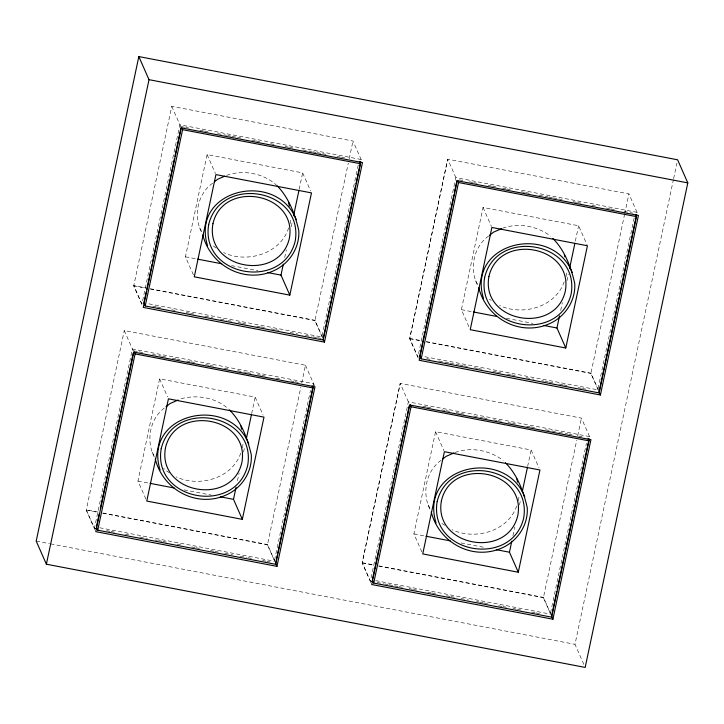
<?xml version="1.0" encoding="UTF-8"?>
<svg xmlns="http://www.w3.org/2000/svg" width="724" height="724" viewBox="0 0 724 724"><rect width="100%" height="100%" fill="white"/><g stroke="black" fill="none" stroke-linecap="round" stroke-linejoin="round"><path stroke-width="0.54" stroke-dasharray="3.62 2.71" d="M242.685 447.912L243.038 442.4M290.179 223.689L290.532 218.168M518.637 500.782L518.918 496.365M566.132 276.55L566.485 271.029M94.853 529.588L86.246 510.085L124.275 330.551M141.886 304.333L133.741 285.862L171.769 106.319L352.968 141.026L362.027 161.561M145.895 499.053L137.949 481.044L159.606 378.806L255.156 397.114L263.102 415.133M193.389 274.821L185.444 256.812L207.1 154.583L302.65 172.882L310.596 190.901M237.463 480.664L239.092 472.962M243.517 452.075L244.685 446.581M251.671 413.603L255.156 397.114M284.722 257.527L286.351 249.834M291.247 226.748L292.406 221.254M299.157 189.371L302.65 172.882M274.242 560.195L267.446 544.801L300.813 387.286M301.727 382.969L305.474 365.258L124.247 330.542L133.334 351.077M322.18 336.995L314.94 320.569L348.307 163.063M349.221 158.737L352.968 141.026M274.55 560.114L310.496 390.408M358.226 165.081L321.809 336.986L147.198 303.528M313.157 385.946L313.628 383.738L132.392 349.013L94.428 528.294L86.274 509.814L98.428 512.149M589.58 436.599L408.354 401.883L370.38 581.155L362.226 562.684L400.2 383.403L581.426 418.128L590.033 437.631M637.075 212.367L455.839 177.652L417.875 356.923L409.721 338.452L447.694 159.18L628.921 193.896L637.527 213.399M370.806 582.458L362.199 562.955L400.227 383.412L409.286 403.938M418.3 358.226L409.694 338.723L447.722 159.18L456.328 178.683M421.848 551.923L413.902 533.905L435.558 431.676L531.117 449.984L539.063 467.994M468.899 326.687L461.396 309.673L483.053 207.444L578.612 225.752L586.992 244.766M512.954 535.724L514.818 526.927M519.47 504.945L520.637 499.451M527.624 466.473L531.117 449.984M560.684 310.397L562.313 302.695M566.964 280.713L568.367 274.115M575.345 241.137L578.612 225.752M550.195 613.065L543.407 597.671L576.766 440.156M577.68 435.83L581.426 418.128M598.142 389.856L590.893 373.439L624.468 214.919M624.703 213.815L628.921 193.896M550.511 612.975L586.449 443.278M634.179 217.942L597.771 389.847L423.151 356.398M583.843 664.406L574.992 644.324L673.392 179.715M673.628 178.602L676.913 163.117M288.641 227.861C280.496 253.889 247.074 263.654 223.616 252.631M240.766 453.134C232.078 478.501 199.245 487.668 176.131 476.863M564.213 281.772C555.525 307.13 522.692 316.307 499.578 305.501M516.719 506.004C508.031 531.362 475.197 540.538 452.084 529.733M212.648 183.181C197.29 194.141 193.109 216.512 201.896 232.911M164.321 408.065C149.198 419.458 145.823 441.884 154.845 458.138M488.609 236.051C473.243 247.002 469.061 269.373 477.858 285.781M441.115 460.283C425.368 471.478 421.567 494.438 430.798 511.008M226.603 175.371C243.192 169.497 263.02 173.136 276.206 184.873M502.556 228.232C518.601 222.476 537.163 225.969 550.674 236.205M455.061 452.464C471.107 446.708 489.668 450.201 503.189 460.437M181.1 398.734C197.417 394.345 216.014 397.684 228.712 409.105M361.113 159.506L179.887 124.79L141.913 304.062L133.768 285.582L145.922 287.917M181.226 126.582L184.539 127.216M185.643 127.433L188.955 128.067M200.014 130.184L203.326 130.818M204.43 131.026L209.96 132.085M217.689 133.569L226.531 135.261M227.644 135.478L230.956 136.112M232.06 136.32L236.486 137.171M237.59 137.379L240.902 138.013M251.952 140.13L255.273 140.773M256.377 140.981L259.69 141.614M270.74 143.732L274.061 144.366M285.111 146.483L288.423 147.117M289.528 147.334L292.849 147.968M302.795 149.877L311.637 151.569M312.741 151.778L316.053 152.411M317.157 152.628L321.583 153.47M322.687 153.687L325.999 154.321M337.049 156.438L340.371 157.072M341.475 157.28L344.787 157.923M459.387 179.869L462.699 180.511M469.333 181.778L472.645 182.412M473.758 182.629L477.071 183.263M488.121 185.38L491.442 186.014M492.546 186.222L495.859 186.864M502.492 188.131L505.805 188.765M506.909 188.973L510.23 189.616M521.28 191.733L524.592 192.367M525.696 192.575L531.226 193.634M538.964 195.118L547.806 196.81M548.91 197.018L552.222 197.661M553.326 197.869L557.751 198.72M558.856 198.928L562.168 199.562M573.218 201.679L576.539 202.313M577.643 202.53L580.956 203.163M592.006 205.281L595.327 205.915M606.377 208.032L609.689 208.666M610.794 208.883L616.323 209.942M624.061 211.417L632.903 213.118M185.444 256.812L196.43 258.911M231.571 265.645L257.934 270.695M461.396 309.673L472.383 311.782M506.429 318.307L532.792 323.357M150.348 288.758L314.994 320.307L323.148 338.778M409.721 338.452L421.875 340.778M426.3 341.628L590.956 373.168L599.101 391.648M133.741 285.862L145.895 288.188M150.311 289.03L314.94 320.569M409.694 338.723L421.848 341.049M426.273 341.9L590.893 373.439M152.963 306.18L156.284 306.813M157.389 307.021L160.701 307.664M171.751 309.781L175.072 310.415M186.122 312.533L189.435 313.166M190.539 313.374L193.851 314.008M204.901 316.126L212.639 317.61M220.377 319.094L227.01 320.361M228.114 320.578L231.427 321.212M238.06 322.479L241.373 323.112M242.477 323.329L245.789 323.963M256.839 326.081L260.16 326.714M261.264 326.922L264.577 327.556M271.21 328.832L274.523 329.465M275.627 329.673L278.948 330.316M289.998 332.425L297.727 333.909M305.465 335.393L312.098 336.66M313.202 336.877L316.515 337.511M317.619 337.719L322.044 338.57M426.717 358.624L430.029 359.258M438.871 360.95L448.817 362.851M449.921 363.068L458.763 364.76M459.867 364.968L463.179 365.611M464.283 365.819L467.595 366.453M474.229 367.72L477.541 368.362M478.654 368.57L481.967 369.204M493.017 371.322L496.329 371.955M497.433 372.172L500.755 372.806M507.379 374.073L510.701 374.706M511.805 374.923L515.117 375.557M526.167 377.675L533.905 379.159M541.643 380.634L543.851 381.059M544.955 381.276L548.267 381.91M549.371 382.118L552.693 382.752M559.317 384.028L562.639 384.661M563.743 384.869L567.055 385.503M578.105 387.621L581.417 388.263M582.521 388.471L585.843 389.105M133.732 350.814L138.148 351.665M139.252 351.873L144.782 352.932M152.52 354.416L161.362 356.108M162.466 356.317L165.778 356.95M172.412 358.226L175.724 358.86M176.828 359.068L180.149 359.71M186.774 360.977L190.095 361.611M191.199 361.828L194.512 362.462M205.562 364.579L208.883 365.213M209.987 365.421L213.299 366.054M224.35 368.172L229.879 369.231M237.617 370.715L246.459 372.408M247.563 372.625L250.875 373.258M257.509 374.525L260.821 375.159M261.934 375.376L265.246 376.009M276.297 378.127L279.609 378.761M290.668 380.878L293.98 381.512M295.084 381.729L298.397 382.363M422.943 406.218L426.264 406.852M427.368 407.069L430.68 407.702M441.731 409.82L445.052 410.454M446.156 410.671L449.468 411.304M456.102 412.571L459.414 413.205M460.518 413.422L466.048 414.481M473.786 415.956L482.627 417.658M483.732 417.866L487.044 418.499M493.678 419.775L496.99 420.409M498.094 420.617L501.415 421.25M508.049 422.526L511.361 423.16M512.465 423.368L515.778 424.002M526.837 426.119L530.149 426.762M531.253 426.97L534.565 427.603M545.625 429.721L557.779 432.047M558.883 432.264L567.725 433.957M568.829 434.165L572.141 434.807M578.775 436.074L582.096 436.708M137.949 481.044L148.936 483.143M184.077 489.876L211.544 495.135M413.902 533.905L424.888 536.013M461.134 542.955L485.297 547.579M102.853 512.99L267.5 544.539L275.201 561.987M362.226 562.684L373.285 564.801M378.806 565.86L543.462 597.4L551.154 614.848M86.246 510.085L98.401 512.42M102.826 513.262L267.446 544.801M362.199 562.955L373.249 565.073M378.779 566.132L543.407 597.671M99.704 527.76L274.324 561.218M375.656 580.63L550.276 614.079M106.582 530.62L109.894 531.253M110.998 531.47L114.311 532.104M125.37 534.221L128.682 534.855M139.732 536.973L147.47 538.457M155.198 539.932L157.416 540.357M158.52 540.575L161.832 541.208M162.936 541.416L166.249 542.05M177.299 544.167L180.62 544.801M191.67 546.919L194.982 547.552M196.086 547.769L199.408 548.403M210.458 550.521L213.77 551.154M214.874 551.371L218.186 552.005M224.82 553.272L232.558 554.756M240.296 556.24L246.92 557.507M248.024 557.715L251.346 558.349M262.396 560.466L265.708 561.109M266.812 561.317L270.124 561.951M377.005 582.431L383.639 583.698M384.743 583.906L388.064 584.549M389.168 584.757L393.584 585.607M394.689 585.816L398.001 586.449M399.114 586.657L402.426 587.3M409.06 588.567L412.372 589.2M413.476 589.417L416.789 590.051M427.839 592.169L431.16 592.802M432.264 593.01L435.577 593.644M446.627 595.761L449.939 596.404M451.052 596.612L454.364 597.246M460.989 598.513L468.727 599.997M476.464 601.481L478.673 601.906M479.777 602.115L483.098 602.748M484.202 602.965L487.514 603.599M498.565 605.716L501.877 606.35M502.981 606.558L506.302 607.201M512.927 608.468L516.248 609.101M517.352 609.309L520.665 609.952M531.715 612.07L535.036 612.703M536.14 612.911L539.452 613.545M36.2 541.109L49.531 543.661M50.644 543.878L574.992 644.324M489.324 299.22L491.189 300.36M216.168 248.07L211.888 244.821M441.83 523.452L445.559 525.733M169.606 472.872L165.877 470.582L163.651 468.292M475.659 280.803L478.166 285.346M428.165 505.035L430.671 509.578M199.706 227.933L201.706 231.571M152.212 452.165L154.719 456.708M483.053 207.444L491.433 226.458M435.558 431.676L443.948 450.69M305.474 365.258L314.533 385.792M207.1 154.583L215.481 173.597M171.742 106.31L180.828 126.845M159.606 378.806L167.552 396.824"/><path stroke-width="1.09" d="M138.827 56.581L36.2 541.109L46.381 564.204L585.173 667.419L687.8 182.891L677.619 159.796L138.827 56.581L149.008 79.676L46.381 564.204M96.618 526.022L99.188 513.904M100.355 508.393L107.125 476.437M107.586 474.229L120.193 414.725M120.655 412.526L128.13 377.258M128.591 375.059L133.261 353.013M146.212 291.872L143.877 302.894L145.234 305.971L323.166 340.063L360.516 163.751L359.611 161.696M146.682 289.672L152.049 264.323M152.511 262.124L159.28 230.169M159.751 227.96L161.38 220.25M161.85 218.042L167.217 192.702M167.687 190.493L174.457 158.538M174.918 156.339L180.991 127.686M312.116 385.928L313.021 387.983L275.681 564.295L97.74 530.203L135.089 353.891L134.184 351.837M145.234 305.971L182.584 129.659L181.679 127.614M242.332 519.361L263.988 417.133L168.43 398.824L146.773 501.053L242.332 519.361L233.508 499.343L236.069 487.252M246.314 438.889L251.436 414.707M289.826 295.13L311.483 192.901L215.924 174.593L194.267 276.821L289.826 295.13L281.002 275.12L283.328 264.124M293.573 215.761L298.931 190.475M275.654 563.01L277.292 555.263M277.763 553.055L285.265 517.642M285.736 515.425L313.157 385.946M323.384 337.674L347.52 223.689M347.991 221.481L355.493 186.068M355.964 183.851L360.652 161.714M276.957 566.358L314.985 386.815L133.786 352.099L95.758 531.642L276.957 566.358L275.6 563.281M324.452 342.126L362.48 162.583L181.281 127.867L143.252 307.41L324.452 342.126L323.094 339.049M372.57 578.892L378.643 550.24M379.104 548.032L386.58 512.773M387.041 510.565L392.408 485.225M392.879 483.017L393.811 478.609M394.281 476.41L399.648 451.061M400.119 448.862L406.879 416.906M407.35 414.698L409.214 405.883M424.97 331.52L419.829 355.765L421.187 358.842L599.128 392.924L636.468 216.621L635.563 214.566M425.431 329.311L432.907 294.053M433.368 291.844L438.735 266.504M439.206 264.296L445.975 232.341M446.437 230.142L453.912 194.874M454.373 192.675L456.944 180.548M588.069 438.798L588.974 440.844L551.634 617.156L373.702 583.073L411.042 406.761L410.137 404.707M421.187 358.842L458.536 182.529L457.631 180.475M518.294 572.231L539.941 469.994L444.382 451.695L422.735 553.923L518.294 572.231L509.461 552.213L511.787 541.217M522.266 491.75L527.389 467.568M565.779 348L587.436 245.762L491.877 227.463L470.229 329.692L565.779 348L556.955 327.981L559.516 315.89M569.526 268.622L574.883 243.336M551.607 615.88L556.765 591.526M557.236 589.318L589.11 438.816M599.101 391.648L611.056 335.212M611.527 332.995L619.02 297.582M619.491 295.365L626.993 259.952M627.464 257.744L636.604 214.585M552.91 619.219L590.938 439.685L409.739 404.969L371.711 584.512L552.91 619.219L551.552 616.142M600.404 394.996L638.432 215.453L457.233 180.738L419.205 360.281L600.404 394.996L599.047 391.91M214.313 181.878L217.643 179.262L224.612 176.231M165.986 406.761L170.149 403.494L178.113 400.028M489.433 235.4L493.596 232.132L501.56 228.666M442.771 458.971L446.102 456.364L454.066 452.898M149.008 79.676L687.8 182.891M182.584 129.659L360.516 163.751M458.536 182.529L636.468 216.621M197.525 259.129L221.689 263.753M267.817 272.595L281.002 275.12M473.478 311.99L496.546 316.406M543.778 325.456L556.955 327.981M135.089 353.891L313.021 387.983M411.042 406.761L588.974 440.844M150.031 483.351L174.194 487.985M220.322 496.818L233.508 499.343M425.983 536.222L450.147 540.846M496.284 549.688L509.461 552.213M95.532 528.502L97.74 528.927M371.484 581.372L373.693 581.788M552.901 238.504C564.811 250.386 571.028 267.292 574.738 283.437C575.743 298.759 567.272 313.32 554.312 321.221C524.285 338.651 487.134 320.66 478.736 287.772M276.948 185.634C288.858 197.516 295.066 214.422 298.786 230.567C299.79 245.898 291.32 260.459 278.36 268.351C248.332 285.781 211.182 267.799 202.774 234.902M505.406 462.736C517.316 474.618 523.533 491.524 527.244 507.66C528.249 522.99 519.787 537.552 506.818 545.453C476.79 562.883 439.64 544.891 431.242 512.004M229.454 409.865C241.363 421.748 247.581 438.654 251.291 454.799C252.296 470.12 243.825 484.682 230.865 492.582C200.838 510.013 163.687 492.03 155.28 459.134M572.25 272.55C552.322 222.268 465.885 242.069 483.56 298.722M524.755 496.773C504.836 446.491 418.391 466.301 436.065 522.954M296.297 219.68C276.369 169.398 189.923 189.208 207.607 245.861M248.803 443.912C228.875 393.63 142.438 413.44 160.113 470.084M372.344 579.987L373.702 583.073M96.383 527.126L97.74 530.203M564.349 254.622L564.847 256.803M516.855 478.854L517.597 482.121M288.396 201.761L289.392 206.114M240.902 425.993L241.644 429.26M161.199 448.708C152.429 500.809 235.572 515.497 247.717 465.288C256.486 413.196 173.344 398.508 161.199 448.708M165.461 447.885C157.162 493.596 231.78 506.872 241.87 462.527C250.178 416.816 175.552 403.549 165.461 447.885M208.693 224.485C199.924 276.577 283.066 291.265 295.211 241.056C303.98 188.964 220.838 174.276 208.693 224.485M212.956 223.662C204.657 269.364 279.274 282.641 289.365 238.296C297.673 192.584 223.046 179.317 212.956 223.662M437.16 501.578C428.382 553.67 511.524 568.358 523.669 518.149C532.439 466.057 449.296 451.369 437.16 501.578M441.423 500.755C433.115 546.466 507.741 559.733 517.823 515.388C526.131 469.686 451.514 456.41 441.423 500.755M484.655 277.346C475.876 329.438 559.019 344.126 571.164 293.926C579.933 241.825 496.791 227.137 484.655 277.346M488.917 276.523C480.609 322.234 555.227 335.502 565.317 291.166C573.625 245.454 498.999 232.178 488.917 276.523"/></g></svg>
